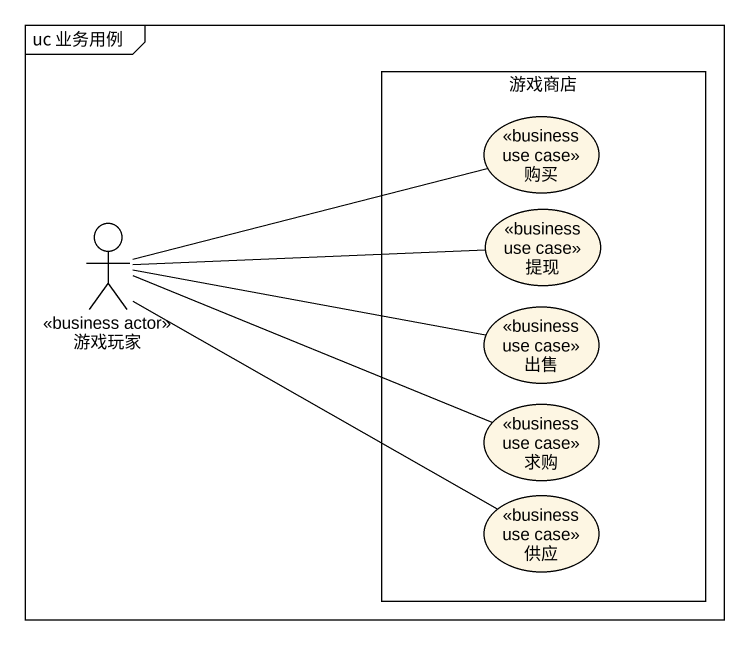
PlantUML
@startuml
mainframe uc 业务用例
rectangle 游戏商店 {
  usecase 购买 <<business use case>>
  usecase 提现 <<business use case>>
  usecase 出售 <<business use case>>
  usecase 求购 <<business use case>>
  usecase 供应 <<business use case>>
}
actor 游戏玩家 <<business actor>>
游戏玩家 -right- 购买
游戏玩家 -right- 提现
游戏玩家 -right- 出售
游戏玩家 -right- 求购
游戏玩家 -right- 供应
@enduml
